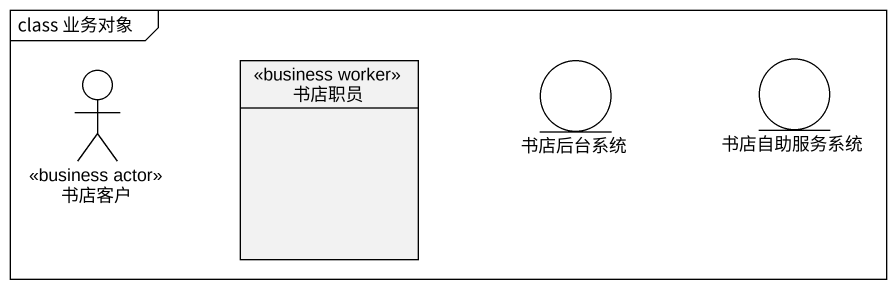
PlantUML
@startuml
mainframe class 业务对象
allowmixing
hide circle
hide empty members
actor 书店客户 <<business actor>>
class 书店职员 <<business worker>>
entity 书店后台系统
entity 书店自助服务系统
@enduml
